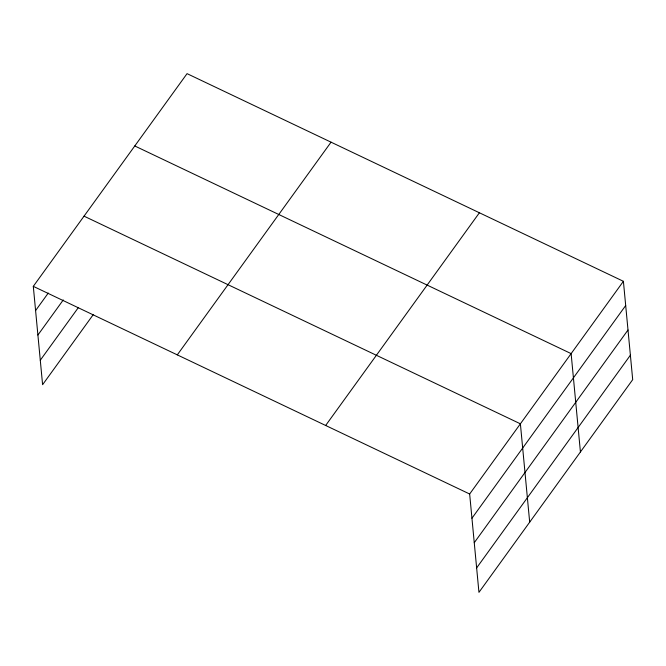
<?xml version="1.0" encoding="UTF-8"?>
<svg xmlns="http://www.w3.org/2000/svg" width="666" height="666" viewBox="0 0 666 666"><rect width="100%" height="100%" fill="white"/><g stroke="black" fill="none" stroke-linecap="round" stroke-linejoin="round"><path stroke-width="1" d="M93.332 314.51L42.599 384.698L33.3 286.347L187.054 73.643L623.401 281.302L632.7 379.653L478.946 592.357L469.655 494.005L623.401 281.302M35.589 310.581L48.277 293.032M37.904 335.04L63.27 299.941M40.285 360.239L78.338 307.6M177.298 354.878L331.044 142.174M325.657 425.474L479.403 212.77M471.944 518.24L625.69 305.536M474.259 542.698L628.005 329.995M476.64 567.898L630.386 355.194M134.773 145.962L571.128 353.621L580.427 451.973M84.041 216.159L520.387 423.809L529.686 522.161M33.3 286.347L469.655 494.005"/></g></svg>
